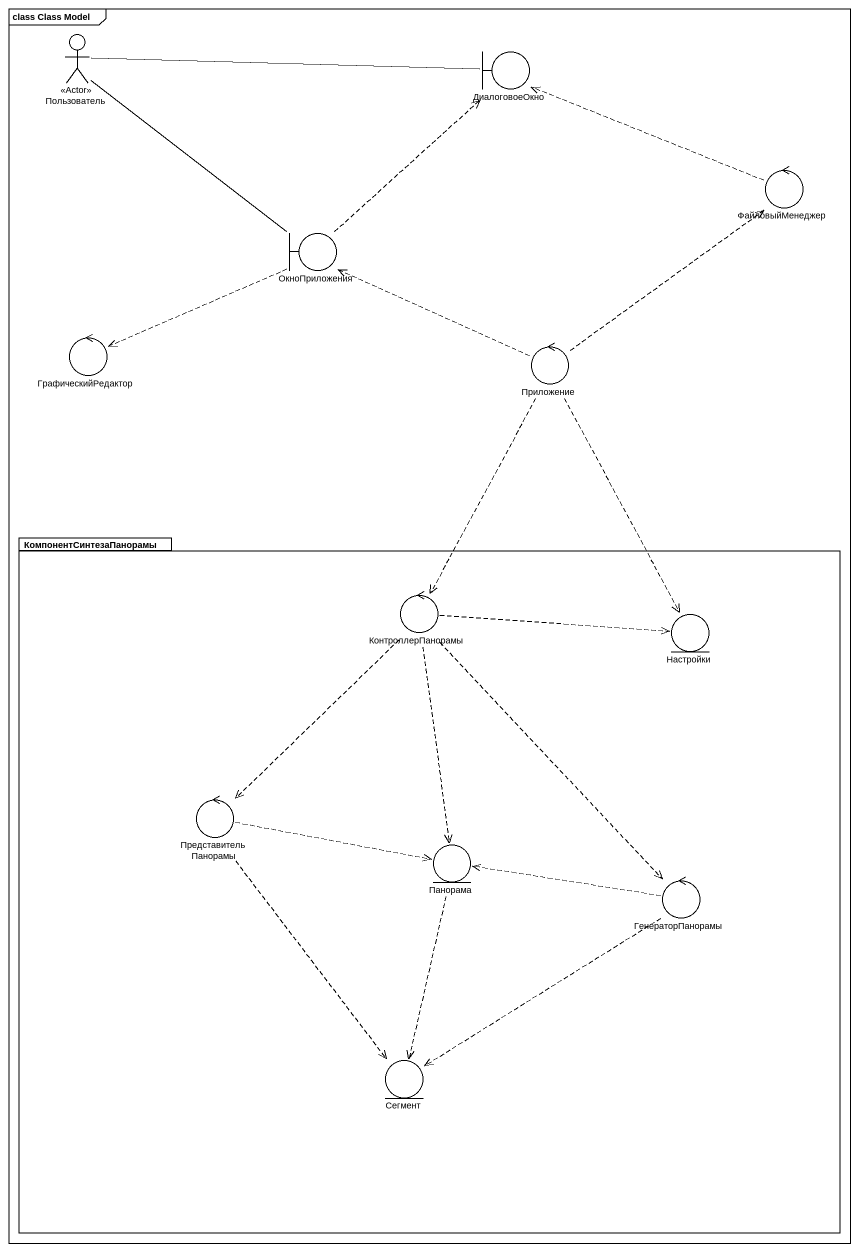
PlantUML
@startuml
mainframe class Class Model
actor Пользователь <<Actor>> #FFFFFF
boundary ДиалоговоеОкно #FFFFFF
control ФайловыйМенеджер #FFFFFF
boundary ОкноПриложения #FFFFFF
control ГрафическийРедактор #FFFFFF
control Приложение #FFFFFF
package КомпонентСинтезаПанорамы #FFFFFF {
  control КонтроллерПанорамы #FFFFFF
  entity Настройки #FFFFFF
  control ПредставительПанорамы #FFFFFF
  entity Панорама #FFFFFF
  control ГенераторПанорамы #FFFFFF
  entity Сегмент #FFFFFF
}
ДиалоговоеОкно -left- Пользователь
ФайловыйМенеджер .left.> ДиалоговоеОкно
ОкноПриложения -up- Пользователь
ОкноПриложения .up.> ДиалоговоеОкно
ОкноПриложения .left.> ГрафическийРедактор
Приложение .up.> ФайловыйМенеджер
Приложение .left.> ОкноПриложения
Приложение ..> КонтроллерПанорамы
Приложение ..> Настройки
КонтроллерПанорамы .right.> Настройки
КонтроллерПанорамы ..> ПредставительПанорамы
КонтроллерПанорамы ..> Панорама
КонтроллерПанорамы ..> ГенераторПанорамы
ПредставительПанорамы .right.> Панорама
ПредставительПанорамы ..> Сегмент
Панорама ..> Сегмент
ГенераторПанорамы .left.> Панорама
ГенераторПанорамы ..> Сегмент
@enduml
